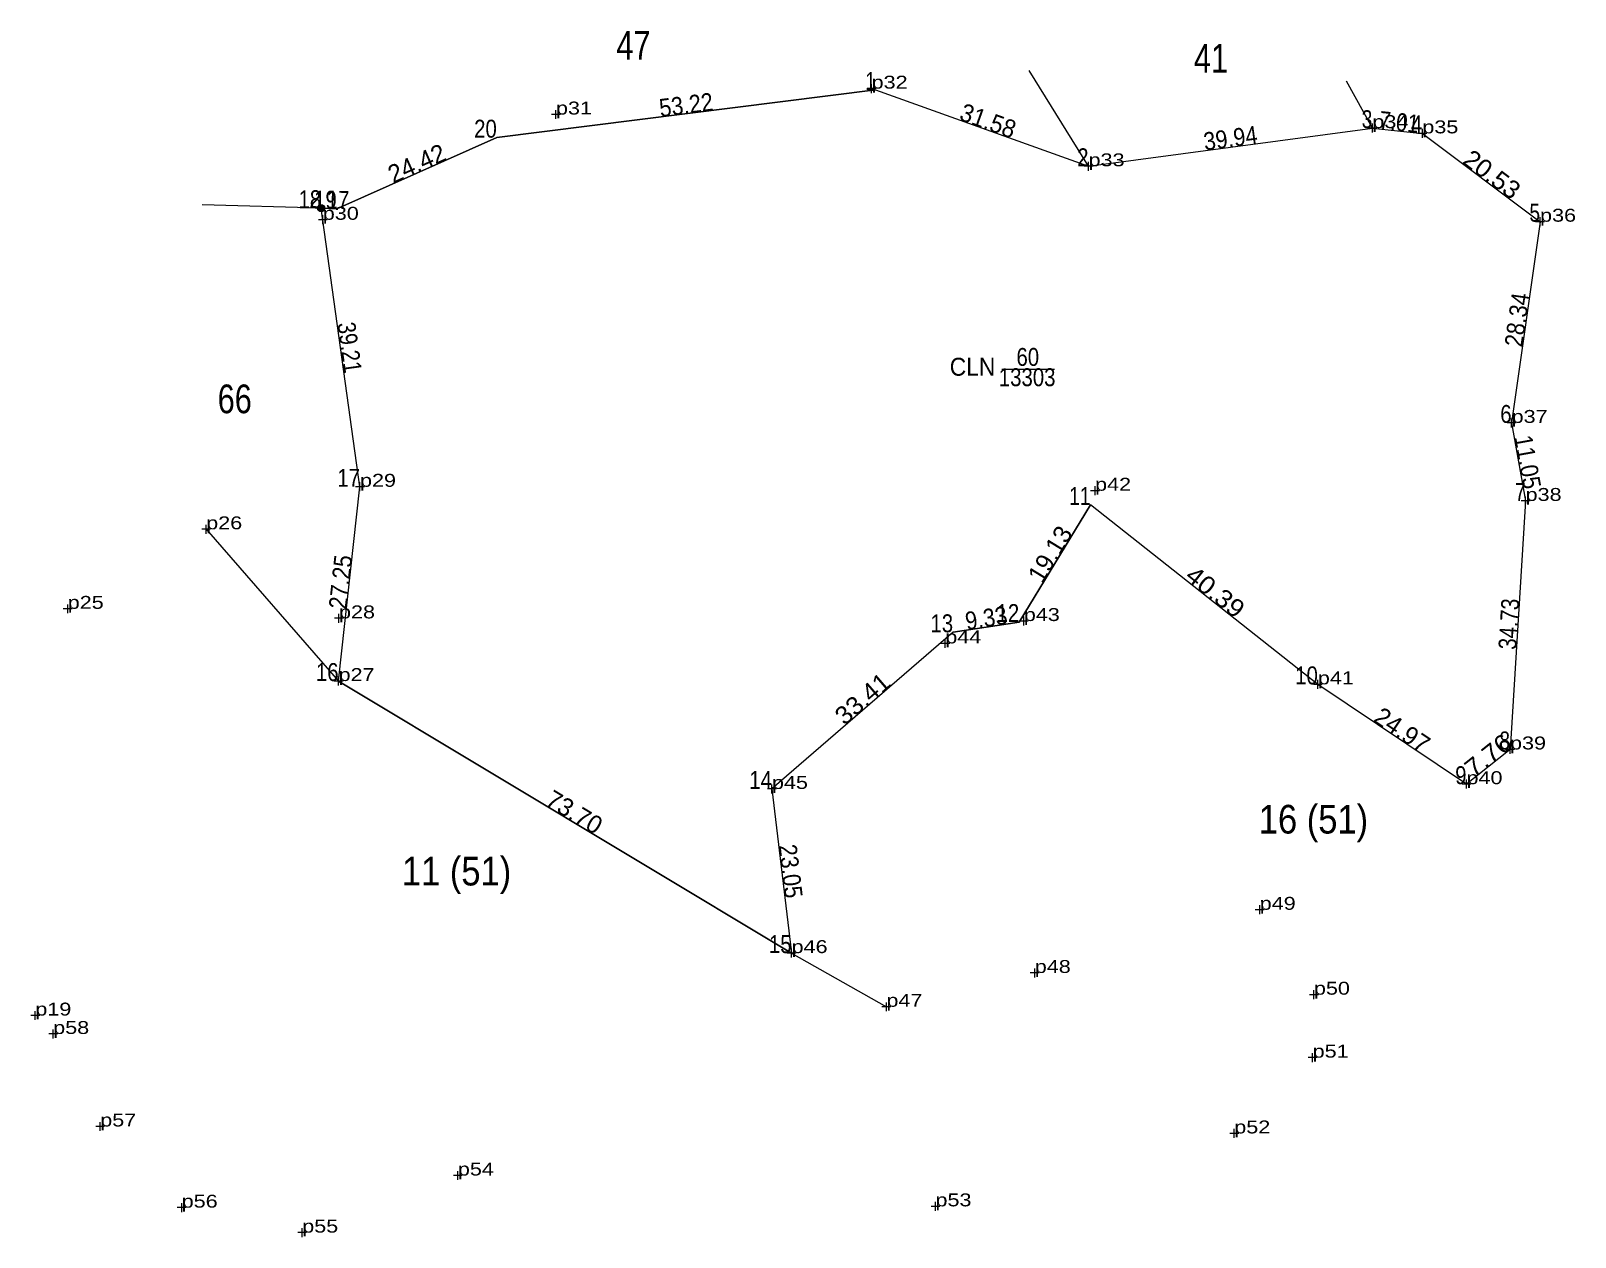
# Model space of a CAD drawing. Header units: metres. Extents: x 548563 to 549890, y 1841342 to 1841888.
# Drawn here: x 549236.5 to 549451.9, y 1841441.5 to 1841609.8 of the extents above; entities that cross this region are included whole.
import ezdxf
from ezdxf.enums import TextEntityAlignment as Align

# ---------------------------------------------------------------- set-up
doc = ezdxf.new("R2010")
doc.units = ezdxf.units.M
for name, color, linetype, lineweight in [('1', 7, 'Continuous', 13), ('10', 7, 'Continuous', 13), ('15', 7, 'Continuous', 13), ('63', 7, 'Continuous', 13), ('7', 7, 'Continuous', 13)]:
    doc.layers.add(name, color=color, linetype=linetype, lineweight=lineweight)
doc.layers.add('12', color=7, linetype='Continuous')

msp = doc.modelspace()

# ---------------------------------------------------------------- hatches: boundary and pattern name
at = {"layer": '15'}
msp.add_hatch(color=256, dxfattribs=at).paths.add_polyline_path([(549277.48, 1841585.01, 1), (549276.48, 1841585.01, 1)])

# ---------------------------------------------------------------- linework, layer by layer
at = {"layer": '1'}
msp.add_lwpolyline([(549354.27, 1841601.51), (549384, 1841590.87), (549423.58, 1841596.19), (549430.55, 1841595.46), (549446.97, 1841583.14), (549443, 1841555.08), (549444.95, 1841544.2), (549442.78, 1841509.54), (549436.71, 1841504.7), (549415.98, 1841518.62), (549384.28, 1841543.65), (549374.33, 1841527.31), (549365.11, 1841525.88), (549339.84, 1841504.03), (549342.58, 1841481.14), (549279.4, 1841519.08), (549282.39, 1841546.17), (549276.98, 1841585.01), (549279.15, 1841584.95), (549301.47, 1841594.86)], close=True, dxfattribs=at)
at = {"layer": '10'}
msp.add_line((549374.33, 1841527.31), (549384.28, 1841543.65), dxfattribs=at)
for points in [[(549354.27, 1841601.51), (549301.47, 1841594.86), (549279.15, 1841584.95), (549276.98, 1841585.01), (549260.4, 1841585.49)], [(549354.27, 1841601.51), (549384, 1841590.87), (549423.58, 1841596.19), (549430.55, 1841595.46), (549446.97, 1841583.14), (549443, 1841555.08), (549444.95, 1841544.2), (549442.78, 1841509.54), (549436.71, 1841504.7), (549415.98, 1841518.62), (549384.28, 1841543.65)], [(549260.94, 1841540.24), (549279.4, 1841519.08), (549282.39, 1841546.17), (549276.98, 1841585.01)], [(549365.11, 1841525.88), (549339.84, 1841504.03), (549342.58, 1841481.14), (549355.81, 1841473.65)]]:
    msp.add_lwpolyline(points, dxfattribs=at)
at = {"layer": '15'}
for p, q in [((549384, 1841590.87), (549375.73, 1841604.21)), ((549423.58, 1841596.19), (549419.99, 1841602.76)), ((549365.11, 1841525.88), (549374.33, 1841527.31))]:
    msp.add_line(p, q, dxfattribs=at)
msp.add_circle((549276.98, 1841585.01), 0.5, dxfattribs=at)
msp.add_circle((549276.98, 1841585.01), 0.5, dxfattribs=at)
at = {"layer": '63'}
for p, q in [((549371.9, 1841562.59), (549379.26, 1841562.59)), ((549279.4, 1841519.08), (549342.58, 1841481.14))]:
    msp.add_line(p, q, dxfattribs=at)
at = {"layer": '7'}
for p, q in [((549354.36, 1841601.7), (549353.11, 1841601.7)), ((549353.74, 1841601.08), (549353.74, 1841602.33)), ((549310.35, 1841598.09), (549309.1, 1841598.09)), ((549309.72, 1841597.47), (549309.72, 1841598.71)), ((549424.2, 1841596.19), (549422.95, 1841596.19)), ((549423.58, 1841595.57), (549423.58, 1841596.82)), ((549431.17, 1841595.46), (549429.92, 1841595.46)), ((549430.55, 1841594.83), (549430.55, 1841596.08)), ((549384.63, 1841590.87), (549383.38, 1841590.87)), ((549384.01, 1841590.25), (549384.01, 1841591.49)), ((549277.83, 1841583.41), (549276.58, 1841583.41)), ((549277.2, 1841582.79), (549277.2, 1841584.03)), ((549447.59, 1841583.14), (549446.35, 1841583.14)), ((549446.97, 1841582.52), (549446.97, 1841583.77)), ((549443.63, 1841555.08), (549442.38, 1841555.08)), ((549443, 1841554.46), (549443, 1841555.71)), ((549283.01, 1841546.17), (549281.77, 1841546.17)), ((549282.39, 1841545.55), (549282.39, 1841546.8)), ((549385.53, 1841545.62), (549384.29, 1841545.62)), ((549384.91, 1841545), (549384.91, 1841546.25)), ((549445.58, 1841544.21), (549444.33, 1841544.21)), ((549444.95, 1841543.58), (549444.95, 1841544.83)), ((549261.56, 1841540.24), (549260.31, 1841540.24)), ((549260.94, 1841539.62), (549260.94, 1841540.87)), ((549242.25, 1841529.15), (549241, 1841529.15)), ((549241.63, 1841528.53), (549241.63, 1841529.77)), ((549279.46, 1841527.2), (549279.46, 1841528.45)), ((549280.08, 1841527.83), (549278.83, 1841527.83)), ((549375.6, 1841527.45), (549374.35, 1841527.45)), ((549374.97, 1841526.82), (549374.97, 1841528.07)), ((549364.64, 1841524.33), (549363.4, 1841524.33)), ((549364.02, 1841523.71), (549364.02, 1841524.96)), ((549279.4, 1841518.45), (549279.4, 1841519.7)), ((549280.02, 1841519.07), (549278.78, 1841519.07)), ((549416.6, 1841518.62), (549415.35, 1841518.62)), ((549415.98, 1841517.99), (549415.98, 1841519.24)), ((549443.4, 1841509.53), (549442.15, 1841509.53)), ((549442.78, 1841508.91), (549442.78, 1841510.16)), ((549339.84, 1841503.4), (549339.84, 1841504.65)), ((549437.34, 1841504.7), (549436.09, 1841504.7)), ((549436.71, 1841504.08), (549436.71, 1841505.33)), ((549340.46, 1841504.03), (549339.21, 1841504.03)), ((549408.49, 1841487.18), (549407.24, 1841487.18)), ((549407.87, 1841486.56), (549407.87, 1841487.81)), ((549343.2, 1841481.14), (549341.95, 1841481.14)), ((549342.58, 1841480.52), (549342.58, 1841481.77)), ((549376.5, 1841477.74), (549376.5, 1841478.99)), ((549377.12, 1841478.37), (549375.87, 1841478.37)), ((549355.81, 1841473.03), (549355.81, 1841474.27)), ((549416.05, 1841475.34), (549414.81, 1841475.34)), ((549415.43, 1841474.72), (549415.43, 1841475.97)), ((549237.73, 1841472.43), (549236.49, 1841472.43)), ((549237.11, 1841471.81), (549237.11, 1841473.06)), ((549356.43, 1841473.65), (549355.18, 1841473.65)), ((549239.61, 1841469.24), (549239.61, 1841470.49)), ((549240.23, 1841469.86), (549238.98, 1841469.86)), ((549415.87, 1841466.56), (549414.62, 1841466.56)), ((549415.25, 1841465.93), (549415.25, 1841467.18)), ((549246.16, 1841456.33), (549246.16, 1841457.58)), ((549246.78, 1841456.96), (549245.53, 1841456.96)), ((549404.95, 1841455.99), (549403.7, 1841455.99)), ((549404.32, 1841455.37), (549404.32, 1841456.61)), ((549296.04, 1841449.5), (549296.04, 1841450.75)), ((549296.66, 1841450.13), (549295.41, 1841450.13)), ((549257.52, 1841445.01), (549257.52, 1841446.26)), ((549362.65, 1841445.19), (549362.65, 1841446.44)), ((549258.14, 1841445.64), (549256.89, 1841445.64)), ((549363.28, 1841445.81), (549362.03, 1841445.81)), ((549274.95, 1841442.16), (549273.71, 1841442.16)), ((549274.33, 1841441.53), (549274.33, 1841442.78))]:
    msp.add_line(p, q, dxfattribs=at)

# ---------------------------------------------------------------- texts
at = {"layer": '1'}
for s, width, p in [('60', 0.85, (549375.525, 1841563.03)), ('CLN', 0.95, (549367.815, 1841561.66)), ('13303', 0.85, (549375.435, 1841560.2))]:
    msp.add_text(s, height=2.5, dxfattribs=dict(at, width=width)).set_placement(p, align=Align.CENTER)
at = {"layer": '12', "width": 1.25}
for s, p in [('p32', (549353.74, 1841601.7)), ('p31', (549309.72, 1841598.09)), ('p34', (549423.58, 1841596.19)), ('p35', (549430.55, 1841595.46)), ('p33', (549384, 1841590.87)), ('p30', (549277.2, 1841583.41)), ('p36', (549446.97, 1841583.14)), ('p37', (549443, 1841555.08)), ('p29', (549282.39, 1841546.17)), ('p42', (549384.91, 1841545.62)), ('p38', (549444.95, 1841544.2)), ('p26', (549260.94, 1841540.24)), ('p25', (549241.63, 1841529.15)), ('p28', (549279.46, 1841527.82)), ('p43', (549374.97, 1841527.45)), ('p44', (549364.02, 1841524.33)), ('p27', (549279.4, 1841519.08)), ('p41', (549415.98, 1841518.62)), ('p39', (549442.78, 1841509.54)), ('p45', (549339.84, 1841504.03)), ('p40', (549436.71, 1841504.7)), ('p49', (549407.87, 1841487.18)), ('p46', (549342.58, 1841481.14)), ('p48', (549376.5, 1841478.37)), ('p50', (549415.43, 1841475.34)), ('p19', (549237.11, 1841472.43)), ('p47', (549355.81, 1841473.65)), ('p58', (549239.6, 1841469.86)), ('p51', (549415.25, 1841466.56)), ('p57', (549246.16, 1841456.96)), ('p52', (549404.32, 1841455.99)), ('p54', (549296.04, 1841450.12)), ('p56', (549257.52, 1841445.64)), ('p53', (549362.65, 1841445.82)), ('p55', (549274.33, 1841442.16))]:
    msp.add_text(s, height=1.8, dxfattribs=at).set_placement(p)
at = {"layer": '15'}
for s, width, p in [('47 ', 0.8, (549321.115, 1841605.75)), ('41 ', 0.8, (549401.665, 1841603.93)), ('66 ', 0.8, (549265.515, 1841556.43)), ('16 (51)', 0.9, (549415.365, 1841497.81)), ('11 (51)', 0.9, (549295.855, 1841490.57))]:
    msp.add_text(s, height=4, dxfattribs=dict(at, width=width)).set_placement(p, align=Align.CENTER)
at = {"layer": '63'}
for s, width, p in [(' 1', 0.75, (549354.27, 1841601.51)), (' 20', 0.85, (549301.47, 1841594.86)), (' 3', 0.8, (549423.58, 1841596.19)), (' 4', 0.85, (549430.55, 1841595.46)), (' 2', 0.85, (549384, 1841590.87)), (' 18', 0.85, (549276.98, 1841585.01)), (' 19', 0.85, (549279.15, 1841584.95)), (' 5', 0.8, (549446.97, 1841583.14)), (' 6', 0.85, (549443, 1841555.08)), (' 17', 0.85, (549282.39, 1841546.17)), (' 11', 0.8, (549384.28, 1841543.65)), (' 7', 0.8, (549444.95, 1841544.2)), (' 13', 0.85, (549365.11, 1841525.88)), (' 12', 0.85, (549374.33, 1841527.31)), (' 16', 0.85, (549279.4, 1841519.08)), (' 10', 0.85, (549415.98, 1841518.62)), (' 8', 0.8, (549442.78, 1841509.54)), (' 9', 0.85, (549436.71, 1841504.7)), (' 14', 0.85, (549339.84, 1841504.03)), (' 15', 0.85, (549342.58, 1841481.14))]:
    msp.add_text(s, height=2.5, dxfattribs=dict(at, width=width)).set_placement(p, align=Align.RIGHT)
for s, rotation, width, p in [('53.22', 7.178, 0.9, (549328.034, 1841598.203)), ('31.58', 340.308, 0.95, (549369.569, 1841596.04)), ('7.01', 354.021, 0.85, (549427.18, 1841595.808)), ('39.94', 7.655, 0.9, (549403.953, 1841593.556)), ('20.53', 323.119, 1.05, (549439.51, 1841588.739)), ('2.17', 358.416, 0.85, (549278.095, 1841584.982)), ('28.34', 81.947, 0.9, (549445.003, 1841569.285)), ('39.21', 277.93, 0.85, (549279.715, 1841565.422)), ('11.05', 280.161, 0.9, (549444.022, 1841549.411)), ('27.25', 83.702, 0.9, (549280.918, 1841532.758)), ('40.39', 321.706, 1.1, (549400.905, 1841530.533)), ('34.73', 86.417, 0.85, (549443.868, 1841526.957)), ('9.33', 8.816, 0.9, (549369.908, 1841526.631)), ('33.41', 40.849, 1.05, (549353.297, 1841515.669)), ('7.76', 38.568, 1.1, (549440.516, 1841507.743)), ('23.05', 276.826, 0.9, (549341.224, 1841492.419))]:
    msp.add_text(s, height=2.5, rotation=rotation, dxfattribs=dict(at, width=width)).set_placement(p, align=Align.CENTER)
for s, rotation, p in [('24.42', 23.941, (549290.823, 1841590.127)), ('19.13', 58.661, (549379.7, 1841536.135)), ('24.97', 326.119, (549427.043, 1841511.194)), ('73.70', 329.015, (549311.636, 1841499.724))]:
    msp.add_text(s, height=2.5, rotation=rotation, dxfattribs=at).set_placement(p, align=Align.CENTER)

doc.saveas('drawing.dxf')
